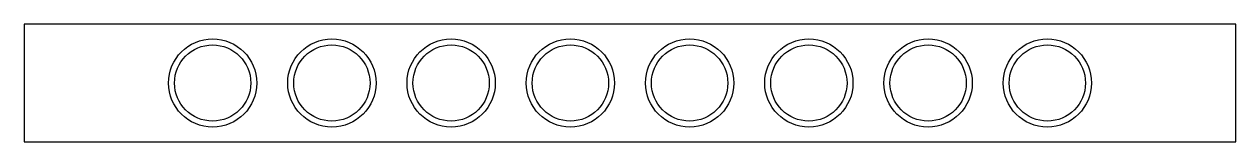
# Model space of a CAD drawing. Header units: millimetres. Extents: x -127 to 127, y 0 to 25.
import ezdxf

# ---------------------------------------------------------------- set-up
doc = ezdxf.new("R2010")
doc.units = ezdxf.units.MM
for name, color, linetype in [('Circle', 7, 'CONTINUOUS'), ('Circle001', 7, 'CONTINUOUS'), ('Circle002', 7, 'CONTINUOUS'), ('Circle003', 7, 'CONTINUOUS'), ('Circle004', 7, 'CONTINUOUS'), ('Circle005', 7, 'CONTINUOUS'), ('Circle006', 7, 'CONTINUOUS'), ('Circle007', 7, 'CONTINUOUS'), ('Circle008', 7, 'CONTINUOUS'), ('Circle009', 7, 'CONTINUOUS'), ('Circle010', 7, 'CONTINUOUS'), ('Circle011', 7, 'CONTINUOUS'), ('Circle012', 7, 'CONTINUOUS'), ('Circle013', 7, 'CONTINUOUS'), ('Circle014', 7, 'CONTINUOUS'), ('Circle015', 7, 'CONTINUOUS'), ('Rectangle', 7, 'CONTINUOUS')]:
    doc.layers.add(name, color=color, linetype=linetype)

msp = doc.modelspace()

# ---------------------------------------------------------------- linework, layer by layer
at = {"layer": 'Circle'}
msp.add_circle((-87.5, 12.35), 8, dxfattribs=at)
at = {"layer": 'Circle001'}
msp.add_circle((-87.5, 12.35), 9.25, dxfattribs=at)
at = {"layer": 'Circle002'}
msp.add_circle((-62.5, 12.35), 8, dxfattribs=at)
at = {"layer": 'Circle003'}
msp.add_circle((-62.5, 12.35), 9.25, dxfattribs=at)
at = {"layer": 'Circle004'}
msp.add_circle((-37.5, 12.35), 8, dxfattribs=at)
at = {"layer": 'Circle005'}
msp.add_circle((-37.5, 12.35), 9.25, dxfattribs=at)
at = {"layer": 'Circle006'}
msp.add_circle((-12.5, 12.35), 8, dxfattribs=at)
at = {"layer": 'Circle007'}
msp.add_circle((-12.5, 12.35), 9.25, dxfattribs=at)
at = {"layer": 'Circle008'}
msp.add_circle((12.5, 12.35), 8, dxfattribs=at)
at = {"layer": 'Circle009'}
msp.add_circle((12.5, 12.35), 9.25, dxfattribs=at)
at = {"layer": 'Circle010'}
msp.add_circle((37.5, 12.35), 8, dxfattribs=at)
at = {"layer": 'Circle011'}
msp.add_circle((37.5, 12.35), 9.25, dxfattribs=at)
at = {"layer": 'Circle012'}
msp.add_circle((62.5, 12.35), 8, dxfattribs=at)
at = {"layer": 'Circle013'}
msp.add_circle((62.5, 12.35), 9.25, dxfattribs=at)
at = {"layer": 'Circle014'}
msp.add_circle((87.5, 12.35), 8, dxfattribs=at)
at = {"layer": 'Circle015'}
msp.add_circle((87.5, 12.35), 9.25, dxfattribs=at)
at = {"layer": 'Rectangle'}
for p, q in [((127, 24.7), (-127, 24.7)), ((-127, 24.7), (-127, 0)), ((127, 0), (127, 24.7)), ((-127, 0), (127, 0))]:
    msp.add_line(p, q, dxfattribs=at)

doc.saveas('drawing.dxf')
